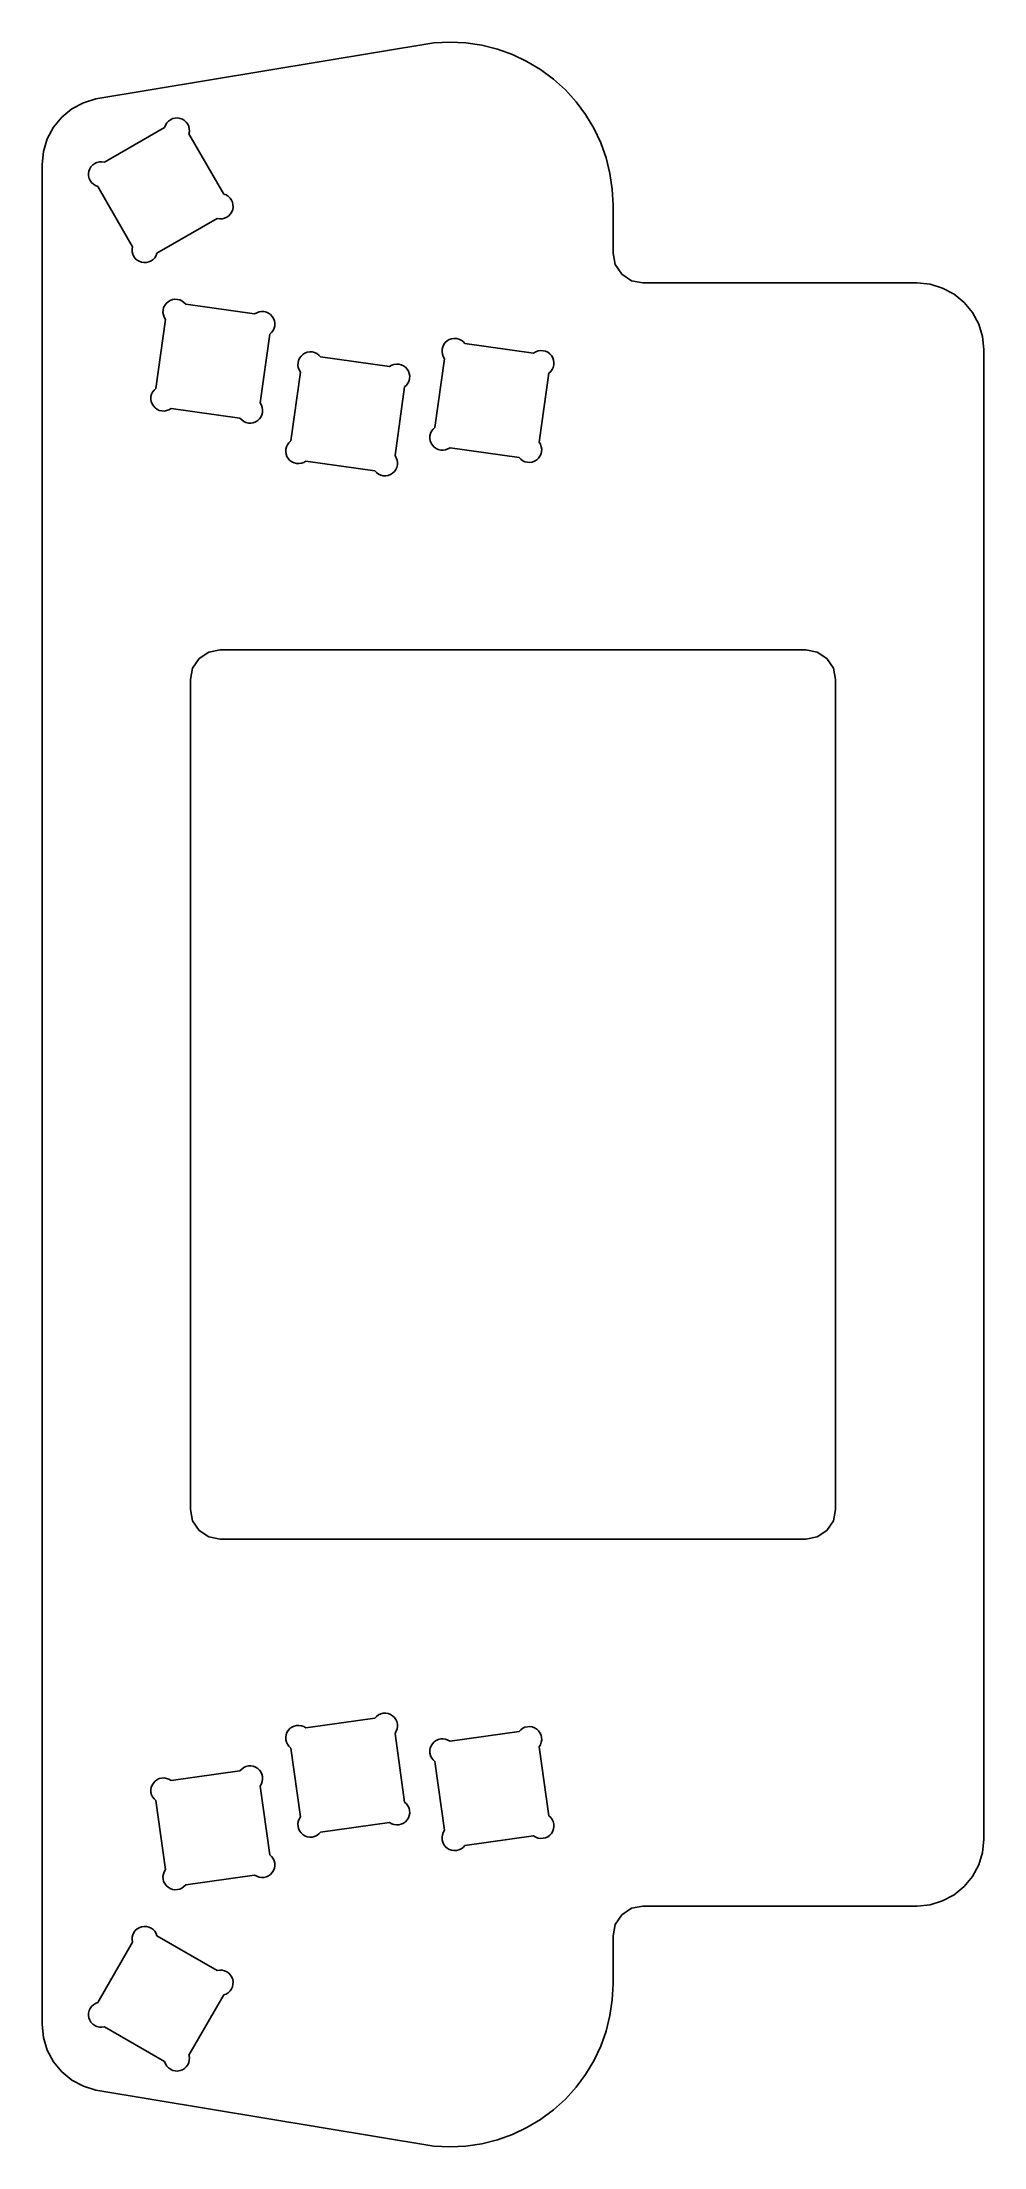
# Model space of a CAD drawing. Extents: x 0 to 127, y 0 to 284.
import ezdxf

# ---------------------------------------------------------------- set-up
doc = ezdxf.new("R2010")
doc.units = 0

msp = doc.modelspace()

# ---------------------------------------------------------------- linework, layer by layer
for p, q in [((7.24, 276.33), (52.84, 283.89)), ((55, 284), (52.84, 283.89)), ((57.16, 283.89), (55, 284)), ((59.29, 283.58), (57.16, 283.89)), ((61.39, 283.05), (59.29, 283.58)), ((63.42, 282.33), (61.39, 283.05)), ((65.37, 281.4), (63.42, 282.33)), ((67.22, 280.29), (65.37, 281.4)), ((68.96, 279.01), (67.22, 280.29)), ((70.56, 277.56), (68.96, 279.01)), ((4, 274.98), (5.56, 275.81)), ((5.56, 275.81), (7.24, 276.33)), ((72.01, 275.96), (70.56, 277.56)), ((73.29, 274.22), (72.01, 275.96)), ((1.52, 272.5), (2.64, 273.86)), ((2.64, 273.86), (4, 274.98)), ((16.51, 272.49), (16.63, 272.81)), ((16.63, 272.81), (16.81, 273.09)), ((16.81, 273.09), (17.04, 273.34)), ((17.04, 273.34), (17.31, 273.53)), ((17.31, 273.53), (17.61, 273.67)), ((17.61, 273.67), (17.94, 273.74)), ((17.94, 273.74), (18.27, 273.76)), ((18.27, 273.76), (18.6, 273.7)), ((18.6, 273.7), (18.91, 273.58)), ((18.91, 273.58), (19.19, 273.41)), ((19.19, 273.41), (19.44, 273.18)), ((19.63, 272.91), (19.44, 273.18)), ((19.63, 272.91), (19.77, 272.61)), ((74.4, 272.37), (73.29, 274.22)), ((0.17, 269.26), (0.69, 270.94)), ((0.69, 270.94), (1.52, 272.5)), ((8.39, 267.8), (16.51, 272.49)), ((19.77, 272.61), (19.84, 272.28)), ((19.86, 271.95), (19.8, 271.61)), ((24.49, 263.49), (19.8, 271.61)), ((19.84, 272.28), (19.86, 271.95)), ((75.33, 270.42), (74.4, 272.37)), ((76.05, 268.39), (75.33, 270.42)), ((0, 267.5), (0.17, 269.26)), ((0, 267.5), (0, 16.5)), ((6.59, 267.19), (6.42, 266.91)), ((6.82, 267.44), (6.59, 267.19)), ((7.09, 267.63), (6.82, 267.44)), ((7.39, 267.77), (7.09, 267.63)), ((7.72, 267.85), (7.39, 267.77)), ((8.05, 267.86), (7.72, 267.85)), ((8.39, 267.8), (8.05, 267.86)), ((76.58, 266.29), (76.05, 268.39)), ((6.3, 266.6), (6.24, 266.27)), ((6.24, 266.27), (6.25, 265.94)), ((6.25, 265.94), (6.33, 265.61)), ((6.42, 266.91), (6.3, 266.6)), ((6.47, 265.31), (6.33, 265.61)), ((6.47, 265.31), (6.66, 265.04)), ((6.66, 265.04), (6.91, 264.81)), ((6.91, 264.81), (7.19, 264.63)), ((7.19, 264.63), (7.51, 264.51)), ((12.2, 256.39), (7.51, 264.51)), ((76.89, 264.16), (76.58, 266.29)), ((77, 262), (76.89, 264.16)), ((24.49, 263.49), (24.81, 263.37)), ((24.81, 263.37), (25.09, 263.19)), ((25.09, 263.19), (25.34, 262.96)), ((25.34, 262.96), (25.53, 262.69)), ((25.53, 262.69), (25.67, 262.39)), ((25.7, 261.4), (25.58, 261.09)), ((25.74, 262.06), (25.67, 262.39)), ((25.76, 261.73), (25.7, 261.4)), ((25.76, 261.73), (25.74, 262.06)), ((77, 262), (77, 255.5)), ((15.49, 255.51), (23.61, 260.2)), ((23.95, 260.14), (23.61, 260.2)), ((24.28, 260.15), (23.95, 260.14)), ((24.28, 260.15), (24.61, 260.23)), ((24.91, 260.37), (24.61, 260.23)), ((25.18, 260.56), (24.91, 260.37)), ((25.41, 260.81), (25.18, 260.56)), ((25.58, 261.09), (25.41, 260.81)), ((12.2, 256.39), (12.14, 256.05)), ((12.14, 256.05), (12.15, 255.72)), ((12.15, 255.72), (12.23, 255.39)), ((12.23, 255.39), (12.37, 255.09)), ((12.37, 255.09), (12.56, 254.82)), ((12.81, 254.59), (12.56, 254.82)), ((13.09, 254.42), (12.81, 254.59)), ((13.09, 254.42), (13.4, 254.3)), ((13.4, 254.3), (13.73, 254.24)), ((13.73, 254.24), (14.06, 254.25)), ((14.06, 254.25), (14.39, 254.33)), ((14.39, 254.33), (14.69, 254.47)), ((14.69, 254.47), (14.96, 254.66)), ((15.19, 254.91), (14.96, 254.66)), ((15.19, 254.91), (15.37, 255.19)), ((15.37, 255.19), (15.49, 255.51)), ((77, 255.5), (77.3, 253.97)), ((78.17, 252.67), (77.3, 253.97)), ((79.47, 251.8), (78.17, 252.67)), ((81, 251.5), (79.47, 251.8)), ((118, 251.5), (81, 251.5)), ((118, 251.5), (119.76, 251.33)), ((119.76, 251.33), (121.44, 250.81)), ((121.44, 250.81), (123, 249.98)), ((123, 249.98), (124.36, 248.86)), ((16.32, 247.84), (16.3, 247.51)), ((16.35, 247.18), (16.3, 247.51)), ((16.32, 247.84), (16.39, 248.17)), ((16.47, 246.87), (16.35, 247.18)), ((16.39, 248.17), (16.54, 248.47)), ((16.54, 248.47), (16.73, 248.74)), ((16.73, 248.74), (16.98, 248.96)), ((16.98, 248.96), (17.26, 249.14)), ((17.26, 249.14), (17.57, 249.25)), ((17.57, 249.25), (17.9, 249.3)), ((17.9, 249.3), (18.24, 249.29)), ((18.24, 249.29), (18.56, 249.21)), ((18.56, 249.21), (18.86, 249.07)), ((18.86, 249.07), (19.13, 248.87)), ((19.13, 248.87), (19.37, 248.62)), ((28.65, 247.32), (19.37, 248.62)), ((28.95, 247.49), (28.65, 247.32)), ((29.26, 247.61), (28.95, 247.49)), ((29.59, 247.66), (29.26, 247.61)), ((29.92, 247.65), (29.59, 247.66)), ((30.25, 247.57), (29.92, 247.65)), ((30.55, 247.43), (30.25, 247.57)), ((30.82, 247.23), (30.55, 247.43)), ((31.04, 246.99), (30.82, 247.23)), ((124.36, 248.86), (125.48, 247.5)), ((125.48, 247.5), (126.31, 245.94)), ((16.64, 246.57), (15.34, 237.28)), ((16.64, 246.57), (16.47, 246.87)), ((30.71, 244.6), (29.4, 235.31)), ((30.71, 244.6), (30.95, 244.83)), ((30.95, 244.83), (31.15, 245.1)), ((31.22, 246.7), (31.04, 246.99)), ((31.15, 245.1), (31.29, 245.4)), ((31.33, 246.39), (31.22, 246.7)), ((31.29, 245.4), (31.37, 245.73)), ((31.38, 246.06), (31.33, 246.39)), ((31.38, 246.06), (31.37, 245.73)), ((126.31, 245.94), (126.83, 244.26)), ((127, 242.5), (126.83, 244.26)), ((34.72, 241.37), (34.92, 241.64)), ((34.92, 241.64), (35.17, 241.86)), ((35.17, 241.86), (35.45, 242.04)), ((35.45, 242.04), (35.76, 242.15)), ((35.76, 242.15), (36.09, 242.2)), ((36.09, 242.2), (36.43, 242.19)), ((36.43, 242.19), (36.75, 242.11)), ((36.75, 242.11), (37.05, 241.97)), ((37.05, 241.97), (37.32, 241.77)), ((37.32, 241.77), (37.55, 241.52)), ((46.84, 240.22), (37.55, 241.52)), ((53.95, 242.55), (53.93, 242.22)), ((53.98, 241.89), (53.93, 242.22)), ((53.95, 242.55), (54.03, 242.88)), ((54.1, 241.58), (53.98, 241.89)), ((54.03, 242.88), (54.17, 243.18)), ((54.27, 241.28), (54.1, 241.58)), ((54.17, 243.18), (54.36, 243.45)), ((54.36, 243.45), (54.61, 243.67)), ((54.61, 243.67), (54.89, 243.85)), ((54.89, 243.85), (55.2, 243.96)), ((55.2, 243.96), (55.53, 244.01)), ((55.53, 244.01), (55.87, 244)), ((55.87, 244), (56.19, 243.92)), ((56.19, 243.92), (56.49, 243.78)), ((56.49, 243.78), (56.76, 243.58)), ((56.76, 243.58), (57, 243.34)), ((66.28, 242.03), (57, 243.34)), ((66.58, 242.2), (66.28, 242.03)), ((66.89, 242.32), (66.58, 242.2)), ((67.22, 242.37), (66.89, 242.32)), ((67.55, 242.36), (67.22, 242.37)), ((67.88, 242.28), (67.55, 242.36)), ((68.18, 242.14), (67.88, 242.28)), ((68.45, 241.94), (68.18, 242.14)), ((68.67, 241.7), (68.45, 241.94)), ((68.85, 241.41), (68.67, 241.7)), ((68.96, 241.1), (68.85, 241.41)), ((127, 41.5), (127, 242.5)), ((34.83, 239.47), (33.53, 230.18)), ((34.51, 240.74), (34.49, 240.41)), ((34.54, 240.08), (34.49, 240.41)), ((34.51, 240.74), (34.58, 241.06)), ((34.66, 239.77), (34.54, 240.08)), ((34.58, 241.06), (34.72, 241.37)), ((34.83, 239.47), (34.66, 239.77)), ((47.14, 240.39), (46.84, 240.22)), ((47.45, 240.51), (47.14, 240.39)), ((47.78, 240.56), (47.45, 240.51)), ((48.11, 240.55), (47.78, 240.56)), ((48.43, 240.47), (48.11, 240.55)), ((48.74, 240.33), (48.43, 240.47)), ((49.01, 240.13), (48.74, 240.33)), ((49.23, 239.88), (49.01, 240.13)), ((49.41, 239.6), (49.23, 239.88)), ((49.52, 239.29), (49.41, 239.6)), ((49.48, 238.3), (49.56, 238.63)), ((49.57, 238.96), (49.52, 239.29)), ((49.57, 238.96), (49.56, 238.63)), ((54.27, 241.28), (52.97, 232)), ((68.34, 239.31), (67.03, 230.02)), ((68.34, 239.31), (68.58, 239.54)), ((68.58, 239.54), (68.78, 239.81)), ((68.78, 239.81), (68.92, 240.11)), ((68.92, 240.11), (69, 240.44)), ((69.01, 240.77), (68.96, 241.1)), ((69.01, 240.77), (69, 240.44)), ((14.66, 235.82), (14.67, 236.16)), ((14.66, 235.82), (14.71, 235.49)), ((14.67, 236.16), (14.75, 236.48)), ((14.75, 236.48), (14.89, 236.78)), ((14.89, 236.78), (15.09, 237.05)), ((15.09, 237.05), (15.34, 237.28)), ((48.89, 237.5), (47.59, 228.21)), ((48.89, 237.5), (49.14, 237.73)), ((49.14, 237.73), (49.34, 238)), ((49.34, 238), (49.48, 238.3)), ((14.71, 235.49), (14.83, 235.18)), ((15, 234.9), (14.83, 235.18)), ((15.23, 234.65), (15, 234.9)), ((15.49, 234.45), (15.23, 234.65)), ((15.8, 234.31), (15.49, 234.45)), ((16.12, 234.24), (15.8, 234.31)), ((16.45, 234.22), (16.12, 234.24)), ((16.45, 234.22), (16.78, 234.27)), ((17.1, 234.39), (16.78, 234.27)), ((17.39, 234.56), (17.1, 234.39)), ((26.68, 233.26), (17.39, 234.56)), ((26.68, 233.26), (26.91, 233.01)), ((26.91, 233.01), (27.18, 232.81)), ((28.78, 232.75), (29.07, 232.92)), ((29.07, 232.92), (29.31, 233.15)), ((29.51, 233.41), (29.31, 233.15)), ((29.57, 235.02), (29.4, 235.31)), ((29.65, 233.72), (29.51, 233.41)), ((29.69, 234.7), (29.57, 235.02)), ((29.65, 233.72), (29.73, 234.04)), ((29.74, 234.37), (29.69, 234.7)), ((29.73, 234.04), (29.74, 234.37)), ((27.48, 232.67), (27.18, 232.81)), ((27.48, 232.67), (27.81, 232.59)), ((27.81, 232.59), (28.14, 232.58)), ((28.14, 232.58), (28.47, 232.63)), ((28.47, 232.63), (28.78, 232.75)), ((33.28, 229.95), (33.53, 230.18)), ((52.29, 230.53), (52.3, 230.87)), ((52.29, 230.53), (52.34, 230.21)), ((52.3, 230.87), (52.38, 231.19)), ((52.34, 230.21), (52.46, 229.89)), ((52.38, 231.19), (52.52, 231.49)), ((52.52, 231.49), (52.72, 231.76)), ((52.72, 231.76), (52.97, 232)), ((32.85, 228.72), (32.86, 229.06)), ((32.85, 228.72), (32.9, 228.39)), ((32.86, 229.06), (32.94, 229.38)), ((32.9, 228.39), (33.02, 228.08)), ((32.94, 229.38), (33.08, 229.68)), ((33.19, 227.8), (33.02, 228.08)), ((33.08, 229.68), (33.28, 229.95)), ((33.41, 227.55), (33.19, 227.8)), ((33.68, 227.35), (33.41, 227.55)), ((33.99, 227.21), (33.68, 227.35)), ((34.31, 227.14), (33.99, 227.21)), ((35.29, 227.29), (34.97, 227.17)), ((35.58, 227.46), (35.29, 227.29)), ((44.87, 226.16), (35.58, 227.46)), ((47.76, 227.92), (47.59, 228.21)), ((47.88, 227.6), (47.76, 227.92)), ((47.93, 227.27), (47.88, 227.6)), ((47.92, 226.94), (47.93, 227.27)), ((52.63, 229.61), (52.46, 229.89)), ((52.86, 229.36), (52.63, 229.61)), ((53.13, 229.17), (52.86, 229.36)), ((53.43, 229.03), (53.13, 229.17)), ((53.75, 228.95), (53.43, 229.03)), ((54.08, 228.93), (53.75, 228.95)), ((54.08, 228.93), (54.41, 228.98)), ((54.73, 229.1), (54.41, 228.98)), ((55.02, 229.27), (54.73, 229.1)), ((64.31, 227.97), (55.02, 229.27)), ((64.31, 227.97), (64.54, 227.72)), ((64.54, 227.72), (64.81, 227.52)), ((65.11, 227.38), (64.81, 227.52)), ((65.11, 227.38), (65.44, 227.31)), ((65.44, 227.31), (65.77, 227.29)), ((65.77, 227.29), (66.1, 227.34)), ((66.1, 227.34), (66.41, 227.46)), ((66.41, 227.46), (66.7, 227.63)), ((66.7, 227.63), (66.94, 227.86)), ((67.14, 228.13), (66.94, 227.86)), ((67.2, 229.73), (67.03, 230.02)), ((67.28, 228.43), (67.14, 228.13)), ((67.32, 229.41), (67.2, 229.73)), ((67.28, 228.43), (67.36, 228.75)), ((67.37, 229.08), (67.32, 229.41)), ((67.36, 228.75), (67.37, 229.08)), ((34.64, 227.12), (34.31, 227.14)), ((34.64, 227.12), (34.97, 227.17)), ((44.87, 226.16), (45.1, 225.91)), ((45.1, 225.91), (45.37, 225.71)), ((45.67, 225.57), (45.37, 225.71)), ((45.67, 225.57), (46, 225.49)), ((46, 225.49), (46.33, 225.48)), ((46.33, 225.48), (46.66, 225.53)), ((46.66, 225.53), (46.97, 225.65)), ((46.97, 225.65), (47.25, 225.82)), ((47.25, 225.82), (47.5, 226.04)), ((47.7, 226.31), (47.5, 226.04)), ((47.84, 226.62), (47.7, 226.31)), ((47.84, 226.62), (47.92, 226.94)), ((21.17, 200.83), (22.47, 201.7)), ((24, 202), (22.47, 201.7)), ((103, 202), (24, 202)), ((103, 202), (104.53, 201.7)), ((104.53, 201.7), (105.83, 200.83)), ((20, 198), (20.3, 199.53)), ((20.3, 199.53), (21.17, 200.83)), ((105.83, 200.83), (106.7, 199.53)), ((107, 198), (106.7, 199.53)), ((20, 86), (20, 198)), ((107, 86), (107, 198)), ((20, 86), (20.3, 84.47)), ((107, 86), (106.7, 84.47)), ((21.17, 83.17), (20.3, 84.47)), ((22.47, 82.3), (21.17, 83.17)), ((105.83, 83.17), (104.53, 82.3)), ((106.7, 84.47), (105.83, 83.17)), ((24, 82), (22.47, 82.3)), ((103, 82), (24, 82)), ((103, 82), (104.53, 82.3)), ((34.31, 56.86), (33.99, 56.79)), ((34.64, 56.88), (34.31, 56.86)), ((34.64, 56.88), (34.97, 56.83)), ((35.29, 56.71), (34.97, 56.83)), ((44.87, 57.84), (35.58, 56.54)), ((44.87, 57.84), (45.1, 58.09)), ((45.1, 58.09), (45.37, 58.29)), ((45.67, 58.43), (45.37, 58.29)), ((45.67, 58.43), (46, 58.51)), ((46, 58.51), (46.33, 58.52)), ((46.33, 58.52), (46.66, 58.47)), ((46.66, 58.47), (46.97, 58.35)), ((46.97, 58.35), (47.25, 58.18)), ((47.25, 58.18), (47.5, 57.96)), ((47.7, 57.69), (47.5, 57.96)), ((47.84, 57.38), (47.7, 57.69)), ((47.84, 57.38), (47.92, 57.06)), ((47.92, 57.06), (47.93, 56.73)), ((32.85, 55.28), (32.9, 55.61)), ((32.85, 55.28), (32.86, 54.94)), ((32.86, 54.94), (32.94, 54.62)), ((32.9, 55.61), (33.02, 55.92)), ((32.94, 54.62), (33.08, 54.32)), ((33.19, 56.2), (33.02, 55.92)), ((33.08, 54.32), (33.28, 54.05)), ((33.41, 56.45), (33.19, 56.2)), ((33.28, 54.05), (33.53, 53.82)), ((33.68, 56.65), (33.41, 56.45)), ((33.99, 56.79), (33.68, 56.65)), ((35.58, 56.54), (35.29, 56.71)), ((47.76, 56.08), (47.59, 55.79)), ((48.89, 46.5), (47.59, 55.79)), ((47.88, 56.4), (47.76, 56.08)), ((47.93, 56.73), (47.88, 56.4)), ((52.34, 53.79), (52.46, 54.11)), ((52.63, 54.39), (52.46, 54.11)), ((52.86, 54.64), (52.63, 54.39)), ((53.13, 54.83), (52.86, 54.64)), ((53.43, 54.97), (53.13, 54.83)), ((53.75, 55.05), (53.43, 54.97)), ((54.08, 55.07), (53.75, 55.05)), ((54.08, 55.07), (54.41, 55.02)), ((54.73, 54.9), (54.41, 55.02)), ((55.02, 54.73), (54.73, 54.9)), ((64.31, 56.03), (55.02, 54.73)), ((64.31, 56.03), (64.54, 56.28)), ((64.54, 56.28), (64.81, 56.48)), ((65.11, 56.62), (64.81, 56.48)), ((65.11, 56.62), (65.44, 56.69)), ((65.44, 56.69), (65.77, 56.71)), ((65.77, 56.71), (66.1, 56.66)), ((66.1, 56.66), (66.41, 56.54)), ((66.41, 56.54), (66.7, 56.37)), ((66.7, 56.37), (66.94, 56.14)), ((67.14, 55.87), (66.94, 56.14)), ((67.2, 54.27), (67.03, 53.98)), ((68.34, 44.69), (67.03, 53.98)), ((67.28, 55.57), (67.14, 55.87)), ((67.32, 54.59), (67.2, 54.27)), ((67.28, 55.57), (67.36, 55.25)), ((67.37, 54.92), (67.32, 54.59)), ((67.36, 55.25), (67.37, 54.92)), ((26.91, 50.99), (27.18, 51.19)), ((27.48, 51.33), (27.18, 51.19)), ((27.81, 51.41), (27.48, 51.33)), ((28.14, 51.42), (27.81, 51.41)), ((28.47, 51.37), (28.14, 51.42)), ((28.47, 51.37), (28.78, 51.25)), ((28.78, 51.25), (29.07, 51.08)), ((34.83, 44.53), (33.53, 53.82)), ((52.29, 53.47), (52.34, 53.79)), ((52.29, 53.47), (52.3, 53.13)), ((52.3, 53.13), (52.38, 52.81)), ((52.38, 52.81), (52.52, 52.51)), ((52.52, 52.51), (52.72, 52.24)), ((52.72, 52.24), (52.97, 52)), ((54.27, 42.72), (52.97, 52)), ((14.66, 48.18), (14.71, 48.51)), ((14.71, 48.51), (14.83, 48.82)), ((15, 49.1), (14.83, 48.82)), ((15.23, 49.35), (15, 49.1)), ((15.49, 49.55), (15.23, 49.35)), ((15.8, 49.69), (15.49, 49.55)), ((16.12, 49.76), (15.8, 49.69)), ((16.45, 49.78), (16.12, 49.76)), ((16.45, 49.78), (16.78, 49.73)), ((17.1, 49.61), (16.78, 49.73)), ((17.39, 49.44), (17.1, 49.61)), ((26.68, 50.74), (17.39, 49.44)), ((26.68, 50.74), (26.91, 50.99)), ((29.07, 51.08), (29.31, 50.85)), ((29.51, 50.59), (29.31, 50.85)), ((29.57, 48.98), (29.4, 48.69)), ((30.71, 39.4), (29.4, 48.69)), ((29.51, 50.59), (29.65, 50.28)), ((29.57, 48.98), (29.69, 49.3)), ((29.73, 49.96), (29.65, 50.28)), ((29.69, 49.3), (29.74, 49.63)), ((29.74, 49.63), (29.73, 49.96)), ((14.66, 48.18), (14.67, 47.84)), ((14.67, 47.84), (14.75, 47.52)), ((14.75, 47.52), (14.89, 47.22)), ((14.89, 47.22), (15.09, 46.95)), ((15.09, 46.95), (15.34, 46.72)), ((16.64, 37.43), (15.34, 46.72)), ((48.89, 46.5), (49.14, 46.27)), ((49.14, 46.27), (49.34, 46)), ((49.34, 46), (49.48, 45.7)), ((49.48, 45.7), (49.56, 45.37)), ((34.54, 43.92), (34.49, 43.59)), ((34.51, 43.26), (34.49, 43.59)), ((34.51, 43.26), (34.58, 42.94)), ((34.66, 44.23), (34.54, 43.92)), ((34.58, 42.94), (34.72, 42.63)), ((34.83, 44.53), (34.66, 44.23)), ((34.72, 42.63), (34.92, 42.36)), ((46.84, 43.78), (37.55, 42.48)), ((47.14, 43.61), (46.84, 43.78)), ((47.45, 43.49), (47.14, 43.61)), ((47.78, 43.44), (47.45, 43.49)), ((48.11, 43.45), (47.78, 43.44)), ((48.43, 43.53), (48.11, 43.45)), ((48.74, 43.67), (48.43, 43.53)), ((49.01, 43.87), (48.74, 43.67)), ((49.23, 44.12), (49.01, 43.87)), ((49.41, 44.4), (49.23, 44.12)), ((49.52, 44.71), (49.41, 44.4)), ((49.57, 45.04), (49.52, 44.71)), ((49.57, 45.04), (49.56, 45.37)), ((54.27, 42.72), (54.1, 42.42)), ((68.34, 44.69), (68.58, 44.46)), ((68.58, 44.46), (68.78, 44.19)), ((68.78, 44.19), (68.92, 43.89)), ((68.96, 42.9), (68.85, 42.59)), ((68.92, 43.89), (69, 43.56)), ((69.01, 43.23), (68.96, 42.9)), ((69.01, 43.23), (69, 43.56)), ((34.92, 42.36), (35.17, 42.14)), ((35.17, 42.14), (35.45, 41.96)), ((35.45, 41.96), (35.76, 41.85)), ((35.76, 41.85), (36.09, 41.8)), ((36.09, 41.8), (36.43, 41.81)), ((36.43, 41.81), (36.75, 41.89)), ((36.75, 41.89), (37.05, 42.03)), ((37.05, 42.03), (37.32, 42.23)), ((37.32, 42.23), (37.55, 42.48)), ((53.98, 42.11), (53.93, 41.78)), ((53.95, 41.45), (53.93, 41.78)), ((53.95, 41.45), (54.03, 41.12)), ((54.1, 42.42), (53.98, 42.11)), ((54.03, 41.12), (54.17, 40.82)), ((54.17, 40.82), (54.36, 40.55)), ((54.36, 40.55), (54.61, 40.33)), ((54.61, 40.33), (54.89, 40.15)), ((54.89, 40.15), (55.2, 40.04)), ((55.2, 40.04), (55.53, 39.99)), ((55.53, 39.99), (55.87, 40)), ((55.87, 40), (56.19, 40.08)), ((56.19, 40.08), (56.49, 40.22)), ((56.49, 40.22), (56.76, 40.42)), ((56.76, 40.42), (57, 40.66)), ((66.28, 41.97), (57, 40.66)), ((66.58, 41.8), (66.28, 41.97)), ((66.89, 41.68), (66.58, 41.8)), ((67.22, 41.63), (66.89, 41.68)), ((67.55, 41.64), (67.22, 41.63)), ((67.88, 41.72), (67.55, 41.64)), ((68.18, 41.86), (67.88, 41.72)), ((68.45, 42.06), (68.18, 41.86)), ((68.67, 42.3), (68.45, 42.06)), ((68.85, 42.59), (68.67, 42.3)), ((127, 41.5), (126.83, 39.74)), ((16.47, 37.13), (16.35, 36.82)), ((16.64, 37.43), (16.47, 37.13)), ((30.71, 39.4), (30.95, 39.17)), ((30.82, 36.77), (31.04, 37.01)), ((30.95, 39.17), (31.15, 38.9)), ((31.04, 37.01), (31.22, 37.3)), ((31.15, 38.9), (31.29, 38.6)), ((31.22, 37.3), (31.33, 37.61)), ((31.29, 38.6), (31.37, 38.27)), ((31.33, 37.61), (31.38, 37.94)), ((31.38, 37.94), (31.37, 38.27)), ((126.31, 38.06), (125.48, 36.5)), ((126.83, 39.74), (126.31, 38.06)), ((16.35, 36.82), (16.3, 36.49)), ((16.32, 36.16), (16.3, 36.49)), ((16.32, 36.16), (16.39, 35.83)), ((16.39, 35.83), (16.54, 35.53)), ((16.54, 35.53), (16.73, 35.26)), ((16.73, 35.26), (16.98, 35.04)), ((16.98, 35.04), (17.26, 34.86)), ((17.26, 34.86), (17.57, 34.75)), ((17.57, 34.75), (17.9, 34.7)), ((17.9, 34.7), (18.24, 34.71)), ((18.24, 34.71), (18.56, 34.79)), ((18.56, 34.79), (18.86, 34.93)), ((18.86, 34.93), (19.13, 35.13)), ((19.13, 35.13), (19.37, 35.38)), ((28.65, 36.68), (19.37, 35.38)), ((28.65, 36.68), (28.95, 36.51)), ((28.95, 36.51), (29.26, 36.39)), ((29.26, 36.39), (29.59, 36.34)), ((29.59, 36.34), (29.92, 36.35)), ((29.92, 36.35), (30.25, 36.43)), ((30.25, 36.43), (30.55, 36.57)), ((30.55, 36.57), (30.82, 36.77)), ((124.36, 35.14), (123, 34.02)), ((125.48, 36.5), (124.36, 35.14)), ((77.3, 30.03), (78.17, 31.33)), ((78.17, 31.33), (79.47, 32.2)), ((81, 32.5), (79.47, 32.2)), ((118, 32.5), (81, 32.5)), ((118, 32.5), (119.76, 32.67)), ((121.44, 33.19), (119.76, 32.67)), ((123, 34.02), (121.44, 33.19)), ((12.23, 28.61), (12.15, 28.28)), ((12.37, 28.91), (12.23, 28.61)), ((12.56, 29.18), (12.37, 28.91)), ((12.56, 29.18), (12.81, 29.41)), ((13.09, 29.58), (12.81, 29.41)), ((13.09, 29.58), (13.4, 29.7)), ((13.73, 29.76), (13.4, 29.7)), ((13.73, 29.76), (14.06, 29.75)), ((14.39, 29.67), (14.06, 29.75)), ((14.69, 29.53), (14.39, 29.67)), ((14.96, 29.34), (14.69, 29.53)), ((15.19, 29.09), (14.96, 29.34)), ((15.37, 28.81), (15.19, 29.09)), ((15.49, 28.49), (15.37, 28.81)), ((15.49, 28.49), (23.61, 23.8)), ((77, 28.5), (77.3, 30.03)), ((77, 28.5), (77, 22)), ((7.51, 19.49), (12.2, 27.61)), ((12.15, 28.28), (12.14, 27.95)), ((12.2, 27.61), (12.14, 27.95)), ((23.61, 23.8), (23.95, 23.86)), ((23.95, 23.86), (24.28, 23.85)), ((24.61, 23.77), (24.28, 23.85)), ((24.61, 23.77), (24.91, 23.63)), ((24.91, 23.63), (25.18, 23.44)), ((25.18, 23.44), (25.41, 23.19)), ((25.41, 23.19), (25.58, 22.91)), ((25.58, 22.91), (25.7, 22.6)), ((19.8, 12.39), (24.49, 20.51)), ((24.81, 20.63), (24.49, 20.51)), ((25.09, 20.81), (24.81, 20.63)), ((25.34, 21.04), (25.09, 20.81)), ((25.53, 21.31), (25.34, 21.04)), ((25.67, 21.61), (25.53, 21.31)), ((25.67, 21.61), (25.74, 21.94)), ((25.7, 22.6), (25.76, 22.27)), ((25.74, 21.94), (25.76, 22.27)), ((77, 22), (76.89, 19.84)), ((6.25, 18.06), (6.24, 17.73)), ((6.24, 17.73), (6.3, 17.4)), ((6.33, 18.39), (6.25, 18.06)), ((6.3, 17.4), (6.42, 17.09)), ((6.47, 18.69), (6.33, 18.39)), ((6.42, 17.09), (6.59, 16.81)), ((6.66, 18.96), (6.47, 18.69)), ((6.91, 19.19), (6.66, 18.96)), ((7.19, 19.37), (6.91, 19.19)), ((7.51, 19.49), (7.19, 19.37)), ((76.58, 17.71), (76.05, 15.61)), ((76.89, 19.84), (76.58, 17.71)), ((0.17, 14.74), (0, 16.5)), ((0.69, 13.06), (0.17, 14.74)), ((6.59, 16.81), (6.82, 16.56)), ((6.82, 16.56), (7.09, 16.37)), ((7.09, 16.37), (7.39, 16.23)), ((7.39, 16.23), (7.72, 16.15)), ((7.72, 16.15), (8.05, 16.14)), ((8.05, 16.14), (8.39, 16.2)), ((16.51, 11.51), (8.39, 16.2)), ((76.05, 15.61), (75.33, 13.58)), ((1.52, 11.5), (0.69, 13.06)), ((2.64, 10.14), (1.52, 11.5)), ((16.63, 11.19), (16.51, 11.51)), ((19.77, 11.39), (19.63, 11.09)), ((19.84, 11.72), (19.77, 11.39)), ((19.8, 12.39), (19.86, 12.05)), ((19.86, 12.05), (19.84, 11.72)), ((74.4, 11.63), (73.29, 9.78)), ((75.33, 13.58), (74.4, 11.63)), ((4, 9.02), (2.64, 10.14)), ((5.56, 8.19), (4, 9.02)), ((16.81, 10.91), (16.63, 11.19)), ((17.04, 10.66), (16.81, 10.91)), ((17.31, 10.47), (17.04, 10.66)), ((17.61, 10.33), (17.31, 10.47)), ((17.94, 10.25), (17.61, 10.33)), ((18.27, 10.24), (17.94, 10.25)), ((18.6, 10.3), (18.27, 10.24)), ((18.91, 10.42), (18.6, 10.3)), ((19.19, 10.59), (18.91, 10.42)), ((19.44, 10.82), (19.19, 10.59)), ((19.44, 10.82), (19.63, 11.09)), ((73.29, 9.78), (72.01, 8.04)), ((7.24, 7.67), (5.56, 8.19)), ((7.24, 7.67), (52.84, 0.11)), ((70.56, 6.44), (68.96, 4.99)), ((72.01, 8.04), (70.56, 6.44)), ((67.22, 3.71), (65.37, 2.6)), ((68.96, 4.99), (67.22, 3.71)), ((55, 0), (52.84, 0.11)), ((57.16, 0.11), (55, 0)), ((59.29, 0.42), (57.16, 0.11)), ((61.39, 0.95), (59.29, 0.42)), ((63.42, 1.67), (61.39, 0.95)), ((65.37, 2.6), (63.42, 1.67))]:
    msp.add_line(p, q)

doc.saveas('drawing.dxf')
